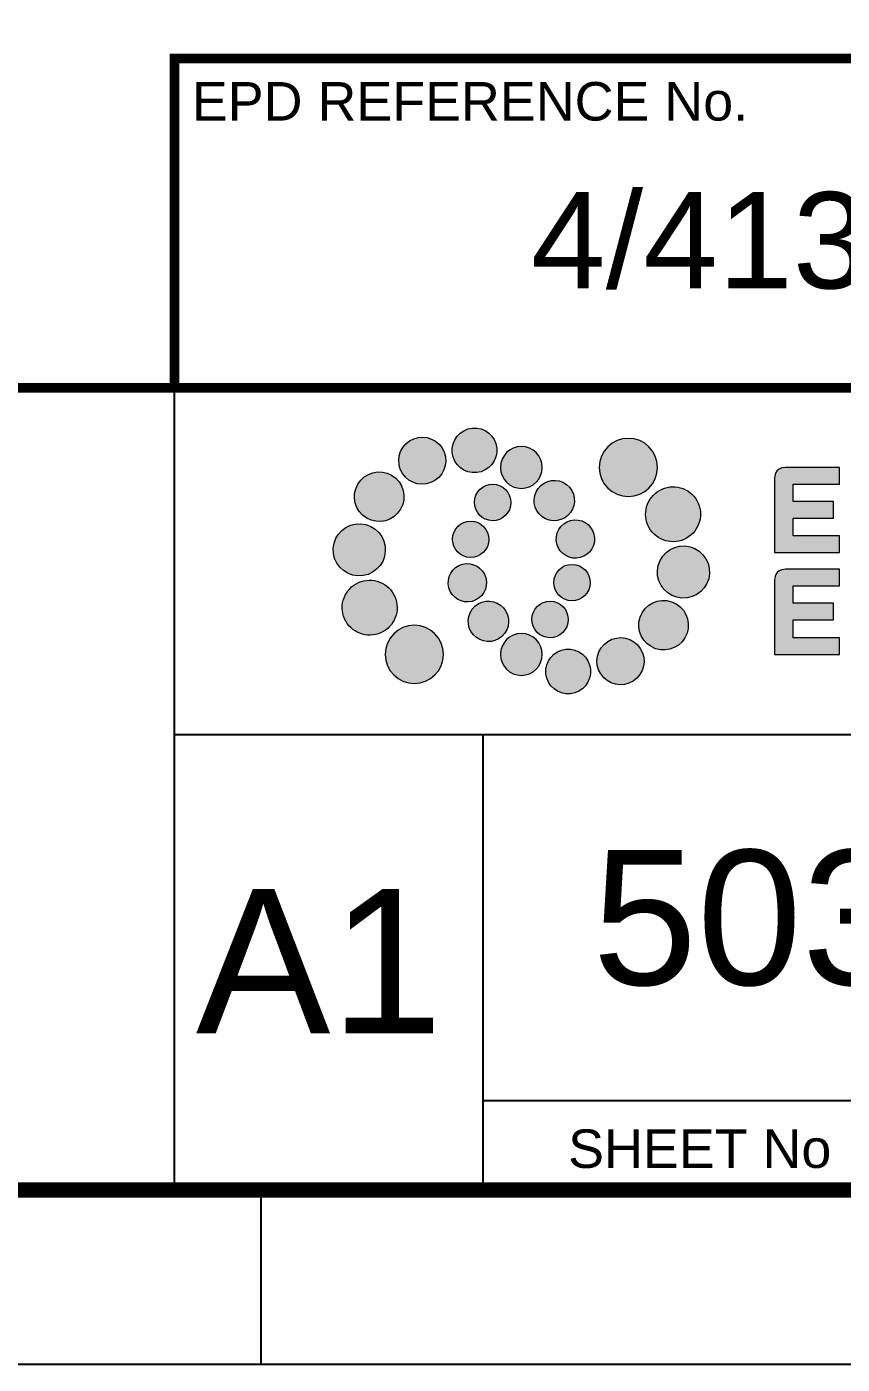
# Paper-space layout 'Retic DUCT SCHED (5)' of a CAD drawing. Header units: metres. Extents: x -9 to 795, y -5 to 571.
# Drawn here: x 708.4 to 750.7, y -5.5 to 64 of the extents above; entities that cross this region are included whole.
import ezdxf
from ezdxf.enums import TextEntityAlignment as Align

# ---------------------------------------------------------------- set-up
doc = ezdxf.new("R2010")
doc.units = ezdxf.units.M
doc.header["$LTSCALE"] = 0.7
doc.layers.add('_User Miscellaneous1', color=3, linetype='Continuous')
doc.layers.add('Notes', color=7, linetype='Continuous')
doc.styles.add('ARIAL', font='arial.ttf', dxfattribs={"height": 2})
doc.styles.add('iecISOCP', font='isocp.shx')
doc.styles.get("Standard").update_dxf_attribs({"font": 'arial.ttf'})

# ---------------------------------------------------------------- blocks, each defined once
blk = doc.blocks.new('A1_FRAME_TITLE')
at = {"layer": '_User Miscellaneous1'}
h = blk.add_hatch(color=256, dxfattribs=at)
edge = h.paths.add_edge_path()
edge.add_spline(control_points=[(739.003, 44.492), (738.64, 45.06), (737.881, 45.226), (737.315, 44.86), (736.747, 44.494), (736.585, 43.739), (736.947, 43.168), (737.316, 42.602), (738.071, 42.438), (738.638, 42.804), (739.206, 43.168), (739.372, 43.926), (739.003, 44.492)], knot_values=[0, 0, 0, 0, 1, 1, 1, 2, 2, 2, 3, 3, 3, 4, 4, 4, 4], degree=3, periodic=0)
h = blk.add_hatch(color=256, dxfattribs=at)
edge = h.paths.add_edge_path()
edge.add_spline(control_points=[(741.849, 44.484), (741.783, 45.123), (741.213, 45.588), (740.576, 45.523), (739.936, 45.459), (739.471, 44.889), (739.537, 44.252), (739.6, 43.613), (740.17, 43.147), (740.808, 43.211), (741.45, 43.276), (741.914, 43.845), (741.849, 44.484)], knot_values=[0, 0, 0, 0, 1, 1, 1, 2, 2, 2, 3, 3, 3, 4, 4, 4, 4], degree=3, periodic=0)
h = blk.add_hatch(color=256, dxfattribs=at)
edge = h.paths.add_edge_path()
edge.add_spline(control_points=[(744.209, 43.479), (744.209, 42.879), (743.723, 42.393), (743.122, 42.393), (742.522, 42.393), (742.036, 42.879), (742.036, 43.479), (742.036, 44.079), (742.522, 44.566), (743.122, 44.566), (743.723, 44.566), (744.209, 44.079), (744.209, 43.479)], knot_values=[0, 0, 0, 0, 1, 1, 1, 2, 2, 2, 3, 3, 3, 4, 4, 4, 4], degree=3, periodic=0)
edge = h.paths.add_edge_path()
edge.add_spline(control_points=[(741.834, 42.588), (741.321, 42.698), (740.819, 42.374), (740.709, 41.864), (740.599, 41.354), (740.923, 40.849), (741.431, 40.739), (741.943, 40.627), (742.448, 40.952), (742.557, 41.463), (742.667, 41.973), (742.343, 42.478), (741.834, 42.588)], knot_values=[0, 0, 0, 0, 1, 1, 1, 2, 2, 2, 3, 3, 3, 4, 4, 4, 4], degree=3, periodic=0)
h = blk.add_hatch(color=256, dxfattribs=at)
edge = h.paths.add_edge_path()
edge.add_spline(control_points=[(745.53, 40.98), (745.962, 41.366), (746.001, 42.028), (745.613, 42.459), (745.229, 42.893), (744.567, 42.93), (744.134, 42.543), (743.701, 42.159), (743.665, 41.495), (744.05, 41.065), (744.435, 40.632), (745.097, 40.595), (745.53, 40.98)], knot_values=[0, 0, 0, 0, 1, 1, 1, 2, 2, 2, 3, 3, 3, 4, 4, 4, 4], degree=3, periodic=0)
edge = h.paths.add_edge_path()
edge.add_spline(control_points=[(744.209, 43.479), (744.209, 42.879), (743.723, 42.393), (743.122, 42.393), (742.522, 42.393), (742.036, 42.879), (742.036, 43.479), (742.036, 44.079), (742.522, 44.566), (743.122, 44.566), (743.723, 44.566), (744.209, 44.079), (744.209, 43.479)], knot_values=[0, 0, 0, 0, 1, 1, 1, 2, 2, 2, 3, 3, 3, 4, 4, 4, 4], degree=3, periodic=0)
h = blk.add_hatch(color=256, dxfattribs=at)
edge = h.paths.add_edge_path()
edge.add_spline(control_points=[(744.209, 43.479), (744.209, 42.879), (743.723, 42.393), (743.122, 42.393), (742.522, 42.393), (742.036, 42.879), (742.036, 43.479), (742.036, 44.079), (742.523, 44.566), (743.122, 44.566), (743.723, 44.566), (744.209, 44.079), (744.209, 43.479)], knot_values=[0, 0, 0, 0, 1, 1, 1, 2, 2, 2, 3, 3, 3, 4, 4, 4, 4], degree=3, periodic=0)
edge = h.paths.add_edge_path(flags=16)
edge.add_spline(control_points=[(744.209, 43.479), (744.209, 42.879), (743.723, 42.393), (743.122, 42.393), (742.522, 42.393), (742.036, 42.879), (742.036, 43.479), (742.036, 44.079), (742.522, 44.566), (743.122, 44.566), (743.723, 44.566), (744.209, 44.079), (744.209, 43.479)], knot_values=[0, 0, 0, 0, 1, 1, 1, 2, 2, 2, 3, 3, 3, 4, 4, 4, 4], degree=3, periodic=0)
h = blk.add_hatch(color=256, dxfattribs=at)
edge = h.paths.add_edge_path()
edge.add_spline(control_points=[(750.189, 43.479), (750.189, 42.645), (749.513, 41.969), (748.679, 41.969), (747.844, 41.969), (747.168, 42.645), (747.168, 43.479), (747.168, 44.313), (747.845, 44.99), (748.679, 44.99), (749.513, 44.99), (750.189, 44.313), (750.189, 43.479)], knot_values=[0, 0, 0, 0, 1, 1, 1, 2, 2, 2, 3, 3, 3, 4, 4, 4, 4], degree=3, periodic=0)
h = blk.add_hatch(color=256, dxfattribs=at)
edge = h.paths.add_edge_path()
edge.add_spline(control_points=[(736.39, 43.074), (735.778, 43.43), (734.987, 43.224), (734.63, 42.609), (734.273, 41.994), (734.48, 41.208), (735.093, 40.85), (735.707, 40.491), (736.496, 40.7), (736.853, 41.313), (737.213, 41.927), (737.005, 42.715), (736.39, 43.074)], knot_values=[0, 0, 0, 0, 1, 1, 1, 2, 2, 2, 3, 3, 3, 4, 4, 4, 4], degree=3, periodic=0)
h = blk.add_hatch(color=256, dxfattribs=at)
edge = h.paths.add_edge_path()
edge.add_spline(control_points=[(756.269, 39.059), (756.269, 39.059), (756.269, 42.872), (756.269, 42.919), (756.269, 42.965), (756.271, 43.478), (756.828, 43.479), (757.385, 43.479), (759.635, 43.479), (759.635, 43.479), (759.635, 43.479), (759.635, 42.614), (759.635, 42.614), (759.635, 42.614), (757.235, 42.614), (757.235, 42.614), (757.235, 42.614), (757.235, 41.717), (757.235, 41.717), (757.235, 41.717), (759.319, 41.717), (759.319, 41.717), (759.319, 41.717), (759.319, 40.852), (759.319, 40.852), (759.319, 40.852), (757.235, 40.852), (757.235, 40.852), (757.235, 40.852), (757.235, 39.924), (757.235, 39.924), (757.235, 39.924), (759.635, 39.924), (759.635, 39.924), (759.635, 39.924), (759.635, 39.059), (759.635, 39.059), (759.635, 39.059), (756.269, 39.059), (756.269, 39.059)], knot_values=[0, 0, 0, 0, 1, 1, 1, 2, 2, 2, 3, 3, 3, 4, 4, 4, 5, 5, 5, 6, 6, 6, 7, 7, 7, 8, 8, 8, 9, 9, 9, 10, 10, 10, 11, 11, 11, 12, 12, 12, 13, 13, 13, 13], degree=3, periodic=0)
h = blk.add_hatch(color=256, dxfattribs=at)
edge = h.paths.add_edge_path()
edge.add_spline(control_points=[(751.569, 39.747), (752.292, 40.064), (752.62, 40.907), (752.302, 41.626), (751.985, 42.346), (751.143, 42.675), (750.423, 42.356), (749.702, 42.04), (749.375, 41.198), (749.69, 40.478), (750.008, 39.756), (750.849, 39.428), (751.569, 39.747)], knot_values=[0, 0, 0, 0, 1, 1, 1, 2, 2, 2, 3, 3, 3, 4, 4, 4, 4], degree=3, periodic=0)
h = blk.add_hatch(color=256, dxfattribs=at)
edge = h.paths.add_edge_path()
edge.add_spline(control_points=[(734.784, 40.556), (734.036, 40.598), (733.398, 40.027), (733.355, 39.28), (733.31, 38.533), (733.884, 37.895), (734.632, 37.851), (735.379, 37.808), (736.017, 38.379), (736.061, 39.127), (736.102, 39.873), (735.531, 40.513), (734.784, 40.556)], knot_values=[0, 0, 0, 0, 1, 1, 1, 2, 2, 2, 3, 3, 3, 4, 4, 4, 4], degree=3, periodic=0)
h = blk.add_hatch(color=256, dxfattribs=at)
edge = h.paths.add_edge_path()
edge.add_spline(control_points=[(740.693, 40.676), (740.181, 40.786), (739.678, 40.462), (739.568, 39.951), (739.458, 39.442), (739.782, 38.937), (740.291, 38.826), (740.802, 38.714), (741.307, 39.04), (741.416, 39.551), (741.526, 40.06), (741.202, 40.565), (740.693, 40.676)], knot_values=[0, 0, 0, 0, 1, 1, 1, 2, 2, 2, 3, 3, 3, 4, 4, 4, 4], degree=3, periodic=0)
h = blk.add_hatch(color=256, dxfattribs=at)
edge = h.paths.add_edge_path()
edge.add_spline(control_points=[(746.181, 38.799), (746.712, 38.939), (747.029, 39.484), (746.889, 40.015), (746.749, 40.548), (746.202, 40.865), (745.672, 40.724), (745.144, 40.584), (744.825, 40.039), (744.963, 39.509), (745.104, 38.976), (745.649, 38.659), (746.181, 38.799)], knot_values=[0, 0, 0, 0, 1, 1, 1, 2, 2, 2, 3, 3, 3, 4, 4, 4, 4], degree=3, periodic=0)
h = blk.add_hatch(color=256, dxfattribs=at)
edge = h.paths.add_edge_path()
edge.add_spline(control_points=[(751.461, 36.698), (752.209, 36.655), (752.847, 37.227), (752.89, 37.974), (752.935, 38.72), (752.361, 39.359), (751.614, 39.403), (750.867, 39.446), (750.228, 38.875), (750.184, 38.127), (750.144, 37.381), (750.714, 36.74), (751.461, 36.698)], knot_values=[0, 0, 0, 0, 1, 1, 1, 2, 2, 2, 3, 3, 3, 4, 4, 4, 4], degree=3, periodic=0)
h = blk.add_hatch(color=256, dxfattribs=at)
edge = h.paths.add_edge_path()
edge.add_spline(control_points=[(740.065, 38.455), (739.533, 38.315), (739.216, 37.77), (739.356, 37.238), (739.496, 36.705), (740.043, 36.389), (740.573, 36.529), (741.101, 36.67), (741.42, 37.214), (741.282, 37.745), (741.141, 38.277), (740.597, 38.595), (740.065, 38.455)], knot_values=[0, 0, 0, 0, 1, 1, 1, 2, 2, 2, 3, 3, 3, 4, 4, 4, 4], degree=3, periodic=0)
h = blk.add_hatch(color=256, dxfattribs=at)
edge = h.paths.add_edge_path()
edge.add_spline(control_points=[(745.552, 36.578), (746.065, 36.468), (746.567, 36.792), (746.677, 37.302), (746.787, 37.812), (746.463, 38.317), (745.954, 38.427), (745.443, 38.539), (744.938, 38.214), (744.829, 37.703), (744.719, 37.193), (745.043, 36.688), (745.552, 36.578)], knot_values=[0, 0, 0, 0, 1, 1, 1, 2, 2, 2, 3, 3, 3, 4, 4, 4, 4], degree=3, periodic=0)
h = blk.add_hatch(color=256, dxfattribs=at)
edge = h.paths.add_edge_path()
edge.add_spline(control_points=[(756.269, 33.774), (756.269, 33.774), (756.269, 37.587), (756.269, 37.634), (756.269, 37.68), (756.271, 38.194), (756.828, 38.194), (757.385, 38.195), (759.635, 38.194), (759.635, 38.194), (759.635, 38.194), (759.635, 37.329), (759.635, 37.329), (759.635, 37.329), (757.235, 37.329), (757.235, 37.329), (757.235, 37.329), (757.235, 36.433), (757.235, 36.433), (757.235, 36.433), (759.319, 36.433), (759.319, 36.433), (759.319, 36.433), (759.319, 35.567), (759.319, 35.567), (759.319, 35.567), (757.235, 35.567), (757.235, 35.567), (757.235, 35.567), (757.235, 34.639), (757.235, 34.639), (757.235, 34.639), (759.635, 34.639), (759.635, 34.639), (759.635, 34.639), (759.635, 33.774), (759.635, 33.774), (759.635, 33.774), (756.269, 33.774), (756.269, 33.774)], knot_values=[0, 0, 0, 0, 1, 1, 1, 2, 2, 2, 3, 3, 3, 4, 4, 4, 5, 5, 5, 6, 6, 6, 7, 7, 7, 8, 8, 8, 9, 9, 9, 10, 10, 10, 11, 11, 11, 12, 12, 12, 13, 13, 13, 13], degree=3, periodic=0)
h = blk.add_hatch(color=256, dxfattribs=at)
edge = h.paths.add_edge_path()
edge.add_spline(control_points=[(734.676, 37.506), (733.954, 37.189), (733.625, 36.347), (733.943, 35.627), (734.26, 34.908), (735.102, 34.579), (735.822, 34.897), (736.543, 35.214), (736.87, 36.056), (736.555, 36.776), (736.237, 37.498), (735.396, 37.825), (734.676, 37.506)], knot_values=[0, 0, 0, 0, 1, 1, 1, 2, 2, 2, 3, 3, 3, 4, 4, 4, 4], degree=3, periodic=0)
h = blk.add_hatch(color=256, dxfattribs=at)
edge = h.paths.add_edge_path()
edge.add_spline(control_points=[(740.715, 36.274), (740.283, 35.888), (740.244, 35.225), (740.631, 34.794), (741.016, 34.361), (741.678, 34.324), (742.111, 34.71), (742.544, 35.094), (742.58, 35.759), (742.195, 36.189), (741.81, 36.621), (741.148, 36.659), (740.715, 36.274)], knot_values=[0, 0, 0, 0, 1, 1, 1, 2, 2, 2, 3, 3, 3, 4, 4, 4, 4], degree=3, periodic=0)
h = blk.add_hatch(color=256, dxfattribs=at)
edge = h.paths.add_edge_path()
edge.add_spline(control_points=[(744.411, 34.665), (744.924, 34.555), (745.426, 34.879), (745.536, 35.39), (745.647, 35.899), (745.322, 36.404), (744.814, 36.515), (744.302, 36.627), (743.797, 36.302), (743.688, 35.791), (743.578, 35.281), (743.903, 34.776), (744.411, 34.665)], knot_values=[0, 0, 0, 0, 1, 1, 1, 2, 2, 2, 3, 3, 3, 4, 4, 4, 4], degree=3, periodic=0)
h = blk.add_hatch(color=256, dxfattribs=at)
edge = h.paths.add_edge_path()
edge.add_spline(control_points=[(749.855, 34.18), (750.467, 33.824), (751.258, 34.03), (751.615, 34.644), (751.972, 35.259), (751.765, 36.046), (751.152, 36.403), (750.538, 36.763), (749.75, 36.554), (749.392, 35.941), (749.032, 35.327), (749.24, 34.538), (749.855, 34.18)], knot_values=[0, 0, 0, 0, 1, 1, 1, 2, 2, 2, 3, 3, 3, 4, 4, 4, 4], degree=3, periodic=0)
h = blk.add_hatch(color=256, dxfattribs=at)
edge = h.paths.add_edge_path()
edge.add_spline(control_points=[(736.056, 33.774), (736.056, 34.608), (736.732, 35.285), (737.566, 35.285), (738.4, 35.285), (739.077, 34.608), (739.077, 33.774), (739.077, 32.94), (738.4, 32.264), (737.566, 32.264), (736.732, 32.264), (736.056, 32.94), (736.056, 33.774)], knot_values=[0, 0, 0, 0, 1, 1, 1, 2, 2, 2, 3, 3, 3, 4, 4, 4, 4], degree=3, periodic=0)
h = blk.add_hatch(color=256, dxfattribs=at)
edge = h.paths.add_edge_path()
edge.add_spline(control_points=[(742.036, 33.774), (742.036, 34.374), (742.522, 34.861), (743.123, 34.861), (743.723, 34.861), (744.209, 34.374), (744.209, 33.774), (744.209, 33.174), (743.723, 32.688), (743.123, 32.688), (742.522, 32.688), (742.036, 33.174), (742.036, 33.774)], knot_values=[0, 0, 0, 0, 1, 1, 1, 2, 2, 2, 3, 3, 3, 4, 4, 4, 4], degree=3, periodic=0)
h = blk.add_hatch(color=256, dxfattribs=at)
edge = h.paths.add_edge_path()
edge.add_spline(control_points=[(747.242, 32.761), (747.605, 32.193), (748.364, 32.028), (748.93, 32.393), (749.498, 32.759), (749.66, 33.515), (749.298, 34.085), (748.929, 34.652), (748.174, 34.815), (747.607, 34.449), (747.04, 34.085), (746.873, 33.327), (747.242, 32.761)], knot_values=[0, 0, 0, 0, 1, 1, 1, 2, 2, 2, 3, 3, 3, 4, 4, 4, 4], degree=3, periodic=0)
h = blk.add_hatch(color=256, dxfattribs=at)
edge = h.paths.add_edge_path()
edge.add_spline(control_points=[(744.396, 32.77), (744.463, 32.131), (745.032, 31.666), (745.669, 31.731), (746.309, 31.795), (746.774, 32.365), (746.708, 33.002), (746.645, 33.641), (746.075, 34.107), (745.437, 34.042), (744.795, 33.978), (744.331, 33.409), (744.396, 32.77)], knot_values=[0, 0, 0, 0, 1, 1, 1, 2, 2, 2, 3, 3, 3, 4, 4, 4, 4], degree=3, periodic=0)
at = {"layer": '_User Miscellaneous1', "lineweight": 0}
for points in [[(745.042, 40.733), (745.042, 40.733)], [(741.203, 36.521), (741.203, 36.521)]]:
    blk.add_lwpolyline(points, dxfattribs=at)
for points, knots in [([(739.003, 44.492), (738.64, 45.06), (737.881, 45.226), (737.315, 44.86), (736.747, 44.494), (736.585, 43.739), (736.947, 43.168), (737.316, 42.602), (738.071, 42.438), (738.638, 42.804), (739.206, 43.168), (739.372, 43.926), (739.003, 44.492)], [0, 0, 0, 0, 1, 1, 1, 2, 2, 2, 3, 3, 3, 4, 4, 4, 4]), ([(741.849, 44.484), (741.783, 45.123), (741.213, 45.588), (740.576, 45.523), (739.936, 45.459), (739.471, 44.889), (739.537, 44.252), (739.6, 43.613), (740.17, 43.147), (740.808, 43.211), (741.45, 43.276), (741.914, 43.845), (741.849, 44.484)], [0, 0, 0, 0, 1, 1, 1, 2, 2, 2, 3, 3, 3, 4, 4, 4, 4]), ([(744.209, 43.479), (744.209, 42.879), (743.723, 42.393), (743.122, 42.393), (742.522, 42.393), (742.036, 42.879), (742.036, 43.479), (742.036, 44.079), (742.522, 44.566), (743.122, 44.566), (743.723, 44.566), (744.209, 44.079), (744.209, 43.479)], [0, 0, 0, 0, 1, 1, 1, 2, 2, 2, 3, 3, 3, 4, 4, 4, 4]), ([(744.209, 43.479), (744.209, 42.879), (743.723, 42.393), (743.122, 42.393), (742.522, 42.393), (742.036, 42.879), (742.036, 43.479), (742.036, 44.079), (742.523, 44.566), (743.122, 44.566), (743.723, 44.566), (744.209, 44.079), (744.209, 43.479)], [0, 0, 0, 0, 1, 1, 1, 2, 2, 2, 3, 3, 3, 4, 4, 4, 4]), ([(750.189, 43.479), (750.189, 42.645), (749.513, 41.969), (748.679, 41.969), (747.844, 41.969), (747.168, 42.645), (747.168, 43.479), (747.168, 44.313), (747.845, 44.99), (748.679, 44.99), (749.513, 44.99), (750.189, 44.313), (750.189, 43.479)], [0, 0, 0, 0, 1, 1, 1, 2, 2, 2, 3, 3, 3, 4, 4, 4, 4]), ([(736.39, 43.074), (735.778, 43.43), (734.987, 43.224), (734.63, 42.609), (734.273, 41.994), (734.48, 41.208), (735.093, 40.85), (735.707, 40.491), (736.496, 40.7), (736.853, 41.313), (737.213, 41.927), (737.005, 42.715), (736.39, 43.074)], [0, 0, 0, 0, 1, 1, 1, 2, 2, 2, 3, 3, 3, 4, 4, 4, 4]), ([(756.269, 39.059), (756.269, 39.059), (756.269, 42.872), (756.269, 42.919), (756.269, 42.965), (756.271, 43.478), (756.828, 43.479), (757.385, 43.479), (759.635, 43.479), (759.635, 43.479), (759.635, 43.479), (759.635, 42.614), (759.635, 42.614), (759.635, 42.614), (757.235, 42.614), (757.235, 42.614), (757.235, 42.614), (757.235, 41.717), (757.235, 41.717), (757.235, 41.717), (759.319, 41.717), (759.319, 41.717), (759.319, 41.717), (759.319, 40.852), (759.319, 40.852), (759.319, 40.852), (757.235, 40.852), (757.235, 40.852), (757.235, 40.852), (757.235, 39.924), (757.235, 39.924), (757.235, 39.924), (759.635, 39.924), (759.635, 39.924), (759.635, 39.924), (759.635, 39.059), (759.635, 39.059), (759.635, 39.059), (756.269, 39.059), (756.269, 39.059)], [0, 0, 0, 0, 1, 1, 1, 2, 2, 2, 3, 3, 3, 4, 4, 4, 5, 5, 5, 6, 6, 6, 7, 7, 7, 8, 8, 8, 9, 9, 9, 10, 10, 10, 11, 11, 11, 12, 12, 12, 13, 13, 13, 13]), ([(741.834, 42.588), (741.321, 42.698), (740.819, 42.374), (740.709, 41.864), (740.599, 41.354), (740.923, 40.849), (741.431, 40.739), (741.943, 40.627), (742.448, 40.952), (742.557, 41.463), (742.667, 41.973), (742.343, 42.478), (741.834, 42.588)], [0, 0, 0, 0, 1, 1, 1, 2, 2, 2, 3, 3, 3, 4, 4, 4, 4]), ([(745.53, 40.98), (745.962, 41.366), (746.001, 42.028), (745.613, 42.459), (745.229, 42.893), (744.567, 42.93), (744.134, 42.543), (743.701, 42.159), (743.665, 41.495), (744.05, 41.065), (744.435, 40.632), (745.097, 40.595), (745.53, 40.98)], [0, 0, 0, 0, 1, 1, 1, 2, 2, 2, 3, 3, 3, 4, 4, 4, 4]), ([(751.569, 39.747), (752.292, 40.064), (752.62, 40.907), (752.302, 41.626), (751.985, 42.346), (751.143, 42.675), (750.423, 42.356), (749.702, 42.04), (749.375, 41.198), (749.69, 40.478), (750.008, 39.756), (750.849, 39.428), (751.569, 39.747)], [0, 0, 0, 0, 1, 1, 1, 2, 2, 2, 3, 3, 3, 4, 4, 4, 4]), ([(734.784, 40.556), (734.036, 40.598), (733.398, 40.027), (733.355, 39.28), (733.31, 38.533), (733.884, 37.895), (734.632, 37.851), (735.379, 37.808), (736.017, 38.379), (736.061, 39.127), (736.102, 39.873), (735.531, 40.513), (734.784, 40.556)], [0, 0, 0, 0, 1, 1, 1, 2, 2, 2, 3, 3, 3, 4, 4, 4, 4]), ([(740.693, 40.676), (740.181, 40.786), (739.678, 40.462), (739.568, 39.951), (739.458, 39.442), (739.782, 38.937), (740.291, 38.826), (740.802, 38.714), (741.307, 39.04), (741.416, 39.551), (741.526, 40.06), (741.202, 40.565), (740.693, 40.676)], [0, 0, 0, 0, 1, 1, 1, 2, 2, 2, 3, 3, 3, 4, 4, 4, 4]), ([(746.181, 38.799), (746.712, 38.939), (747.029, 39.484), (746.889, 40.015), (746.749, 40.548), (746.202, 40.865), (745.672, 40.724), (745.144, 40.584), (744.825, 40.039), (744.963, 39.509), (745.104, 38.976), (745.649, 38.659), (746.181, 38.799)], [0, 0, 0, 0, 1, 1, 1, 2, 2, 2, 3, 3, 3, 4, 4, 4, 4]), ([(751.461, 36.698), (752.209, 36.655), (752.847, 37.227), (752.89, 37.974), (752.935, 38.72), (752.361, 39.359), (751.614, 39.403), (750.867, 39.446), (750.228, 38.875), (750.184, 38.127), (750.144, 37.381), (750.714, 36.74), (751.461, 36.698)], [0, 0, 0, 0, 1, 1, 1, 2, 2, 2, 3, 3, 3, 4, 4, 4, 4]), ([(740.065, 38.455), (739.533, 38.315), (739.216, 37.77), (739.356, 37.238), (739.496, 36.705), (740.043, 36.389), (740.573, 36.529), (741.101, 36.67), (741.42, 37.214), (741.282, 37.745), (741.141, 38.277), (740.597, 38.595), (740.065, 38.455)], [0, 0, 0, 0, 1, 1, 1, 2, 2, 2, 3, 3, 3, 4, 4, 4, 4]), ([(745.552, 36.578), (746.065, 36.468), (746.567, 36.792), (746.677, 37.302), (746.787, 37.812), (746.463, 38.317), (745.954, 38.427), (745.443, 38.539), (744.938, 38.214), (744.829, 37.703), (744.719, 37.193), (745.043, 36.688), (745.552, 36.578)], [0, 0, 0, 0, 1, 1, 1, 2, 2, 2, 3, 3, 3, 4, 4, 4, 4]), ([(756.269, 33.774), (756.269, 33.774), (756.269, 37.587), (756.269, 37.634), (756.269, 37.68), (756.271, 38.194), (756.828, 38.194), (757.385, 38.195), (759.635, 38.194), (759.635, 38.194), (759.635, 38.194), (759.635, 37.329), (759.635, 37.329), (759.635, 37.329), (757.235, 37.329), (757.235, 37.329), (757.235, 37.329), (757.235, 36.433), (757.235, 36.433), (757.235, 36.433), (759.319, 36.433), (759.319, 36.433), (759.319, 36.433), (759.319, 35.567), (759.319, 35.567), (759.319, 35.567), (757.235, 35.567), (757.235, 35.567), (757.235, 35.567), (757.235, 34.639), (757.235, 34.639), (757.235, 34.639), (759.635, 34.639), (759.635, 34.639), (759.635, 34.639), (759.635, 33.774), (759.635, 33.774), (759.635, 33.774), (756.269, 33.774), (756.269, 33.774)], [0, 0, 0, 0, 1, 1, 1, 2, 2, 2, 3, 3, 3, 4, 4, 4, 5, 5, 5, 6, 6, 6, 7, 7, 7, 8, 8, 8, 9, 9, 9, 10, 10, 10, 11, 11, 11, 12, 12, 12, 13, 13, 13, 13]), ([(734.676, 37.506), (733.954, 37.189), (733.625, 36.347), (733.943, 35.627), (734.26, 34.908), (735.102, 34.579), (735.822, 34.897), (736.543, 35.214), (736.87, 36.056), (736.555, 36.776), (736.237, 37.498), (735.396, 37.825), (734.676, 37.506)], [0, 0, 0, 0, 1, 1, 1, 2, 2, 2, 3, 3, 3, 4, 4, 4, 4]), ([(740.715, 36.274), (740.283, 35.888), (740.244, 35.225), (740.631, 34.794), (741.016, 34.361), (741.678, 34.324), (742.111, 34.71), (742.544, 35.094), (742.58, 35.759), (742.195, 36.189), (741.81, 36.621), (741.148, 36.659), (740.715, 36.274)], [0, 0, 0, 0, 1, 1, 1, 2, 2, 2, 3, 3, 3, 4, 4, 4, 4]), ([(744.411, 34.665), (744.924, 34.555), (745.426, 34.879), (745.536, 35.39), (745.647, 35.899), (745.322, 36.404), (744.814, 36.515), (744.302, 36.627), (743.797, 36.302), (743.688, 35.791), (743.578, 35.281), (743.903, 34.776), (744.411, 34.665)], [0, 0, 0, 0, 1, 1, 1, 2, 2, 2, 3, 3, 3, 4, 4, 4, 4]), ([(749.855, 34.18), (750.467, 33.824), (751.258, 34.03), (751.615, 34.644), (751.972, 35.259), (751.765, 36.046), (751.152, 36.403), (750.538, 36.763), (749.75, 36.554), (749.392, 35.941), (749.032, 35.327), (749.24, 34.538), (749.855, 34.18)], [0, 0, 0, 0, 1, 1, 1, 2, 2, 2, 3, 3, 3, 4, 4, 4, 4]), ([(736.056, 33.774), (736.056, 34.608), (736.732, 35.285), (737.566, 35.285), (738.4, 35.285), (739.077, 34.608), (739.077, 33.774), (739.077, 32.94), (738.4, 32.264), (737.566, 32.264), (736.732, 32.264), (736.056, 32.94), (736.056, 33.774)], [0, 0, 0, 0, 1, 1, 1, 2, 2, 2, 3, 3, 3, 4, 4, 4, 4]), ([(742.036, 33.774), (742.036, 34.374), (742.522, 34.861), (743.123, 34.861), (743.723, 34.861), (744.209, 34.374), (744.209, 33.774), (744.209, 33.174), (743.723, 32.688), (743.123, 32.688), (742.522, 32.688), (742.036, 33.174), (742.036, 33.774)], [0, 0, 0, 0, 1, 1, 1, 2, 2, 2, 3, 3, 3, 4, 4, 4, 4]), ([(747.242, 32.761), (747.605, 32.193), (748.364, 32.028), (748.93, 32.393), (749.498, 32.759), (749.66, 33.515), (749.298, 34.085), (748.929, 34.652), (748.174, 34.815), (747.607, 34.449), (747.04, 34.085), (746.873, 33.327), (747.242, 32.761)], [0, 0, 0, 0, 1, 1, 1, 2, 2, 2, 3, 3, 3, 4, 4, 4, 4]), ([(744.396, 32.77), (744.463, 32.131), (745.032, 31.666), (745.669, 31.731), (746.309, 31.795), (746.774, 32.365), (746.708, 33.002), (746.645, 33.641), (746.075, 34.107), (745.437, 34.042), (744.795, 33.978), (744.331, 33.409), (744.396, 32.77)], [0, 0, 0, 0, 1, 1, 1, 2, 2, 2, 3, 3, 3, 4, 4, 4, 4])]:
    blk.add_open_spline(points, degree=3, knots=knots, dxfattribs=at)
at = {"layer": 'Notes', "color": 7}
for p, q in [((725.121, 5.973), (725.121, 47.618)), ((725.121, 29.618), (795.121, 29.618)), ((741.121, 29.618), (741.121, 5.973)), ((741.121, 10.618), (795.121, 10.618))]:
    blk.add_line(p, q, dxfattribs=at)
at = {"layer": 'Notes', "linetype": 'Continuous'}
blk.add_line((729.598, 6.012), (729.598, -3.071), dxfattribs=at)
at = {"layer": 'Notes', "color": 7, "linetype": 'Continuous'}
blk.add_lwpolyline([(-0.044, -3.071), (804.151, -3.071), (804.151, 573.257), (-0.044, 573.257)], close=True, dxfattribs=at)
for points, const_width in [([(9, 5.973), (795.107, 5.973), (795.107, 564.213), (9, 564.213)], 0.8), ([(725.121, 47.618), (795.121, 47.618), (795.121, 64.7), (725.121, 64.7)], 0.5)]:
    blk.add_lwpolyline(points, close=True, dxfattribs=dict(at, const_width=const_width))
at = {"layer": 'Notes', "color": 7, "linetype": 'Continuous', "const_width": 0.5, "flags": 128}
blk.add_lwpolyline([(9, 47.618), (795.107, 47.618)], dxfattribs=at)
at = {"layer": 'Notes', "color": 7, "style": 'ARIAL'}
blk.add_text('EPD REFERENCE No.', height=2, dxfattribs=at).set_placement((726.018, 61.484))
for s, height, p in [('A1', 7.5, (732.632, 17.856)), ('SHEET No         OF            SHEETS', 2, (768.06, 8.119))]:
    blk.add_text(s, height=height, dxfattribs=at).set_placement(p, align=Align.MIDDLE_CENTER)
at = {"layer": 'Notes', "color": 7}
blk.add_attdef('EPD_REF_NO', text='', height=5, dxfattribs=at).set_placement((760.121, 52.772), align=Align.CENTER)
at = {"layer": 'Notes', "color": 3, "style": 'iecISOCP', "flags": 8}
blk.add_attdef('VERSION_NO', text='', height=2.5, rotation=90, dxfattribs=at).set_placement((272.817, 44.54), align=Align.MIDDLE_CENTER)
at = {"layer": 'Notes', "color": 7, "style": 'ARIAL'}
for tag, p in [('CAP_NO', (483.942, 43.457)), ('IE_NUM', (483.804, 37.81)), ('REF_No_1', (305.995, 32.31)), ('REF_1', (327.555, 32.31)), ('HV_SWITCH', (484.218, 32.163)), ('GEN_WO', (412.463, 31.763)), ('REF_No_2', (305.995, 26.31)), ('REF_2', (327.555, 26.31)), ('OH_WO', (412.463, 25.812)), ('UBD_REF', (483.804, 25.828)), ('REF_No_3', (305.995, 20.31)), ('REF_3', (327.555, 20.31)), ('UG_WO', (412.463, 20.052)), ('GIS_MAP_No', (483.804, 20.043)), ('REF_No_4', (305.995, 14.31)), ('REF_4', (327.555, 14.31)), ('HV_OP_DIAG', (484.081, 14.199)), ('SUB_WO', (412.463, 13.812)), ('LGA', (483.7, 7.777))]:
    blk.add_attdef(tag, p, '', height=2, dxfattribs=at)
at = {"layer": 'Notes', "color": 7, "style": 'ARIAL', "width": 1.1}
for tag, p in [('T1', (655.128, 39.465)), ('T2', (655.128, 34.346)), ('T3', (655.128, 28.92)), ('T4', (655.128, 23.657)), ('T5', (655.128, 18.231)), ('T6', (655.128, 12.969))]:
    blk.add_attdef(tag, text='', height=3.5, dxfattribs=at).set_placement(p, align=Align.CENTER)
at = {"layer": 'Notes', "color": 7, "style": 'ARIAL'}
for tag, height, p in [('scale', 2, (538.51, 33.269)), ('DRAWN', 2, (538.51, 24.931)), ('REV', 5, (790.809, 17.095)), ('DESIGN', 2, (576.371, 9.155)), ('CHD', 2, (538.51, 8.931))]:
    blk.add_attdef(tag, text='', height=height, dxfattribs=at).set_placement(p, align=Align.CENTER)
blk.add_attdef('NUM', text='', height=7, dxfattribs=at).set_placement((763.121, 20.118), align=Align.MIDDLE_CENTER)
for tag, p in [('NS', (762.875, 8.119)), ('SHTS', (774.685, 8.119))]:
    blk.add_attdef(tag, text='', height=2, dxfattribs=at).set_placement(p, align=Align.MIDDLE)
at = {"layer": 'Notes', "style": 'iecISOCP'}
blk.add_attdef('ExportID', (9.023, 2.346), '', height=2.5, dxfattribs=at)
at = {"layer": 'Notes', "style": 'iecISOCP', "flags": 1}
for tag, p in [('ProjectType', (14.116, -26.841)), ('ProjectNumber', (23.502, -26.862)), ('DrawingNumber', (35.456, -26.847)), ('ProjectDescription', (47.506, -26.869)), ('ExportDate', (60.226, -26.833)), ('ExportUserName', (69.096, -26.844)), ('DesignerCompanyName', (81.426, -26.837)), ('ExportAreaOfInterest', (97.042, -26.857)), ('GIS_SUCCESS', (111.939, -26.824)), ('CAD_SUCCESS', (121.73, -26.827)), ('DEPOTCODE', (132.048, -26.921)), ('ExportCategories', (140.025, -26.841)), ('Comments', (154.327, -26.927)), ('EPD_-_VERSION_1.5', (161.744, -26.927))]:
    blk.add_attdef(tag, p, '', height=1, dxfattribs=at)

psp = doc.layouts.new('Retic DUCT SCHED (5)')

# ---------------------------------------------------------------- block references
at = {"layer": 'Notes'}
ref = psp.add_blockref('A1_FRAME_TITLE', (-9.082, -2.39), dxfattribs=at)
ref.add_attrib('NUM', '503659', dxfattribs={"color": 7, "height": 7, "style": 'ARIAL'}).set_placement((754.039, 17.729), align=Align.MIDDLE_CENTER)
ref.add_attrib('EPD_REF_NO', '4/413/ER1', dxfattribs={"color": 7, "height": 5}).set_placement((751.039, 50.382), align=Align.CENTER)

doc.saveas('drawing.dxf')
